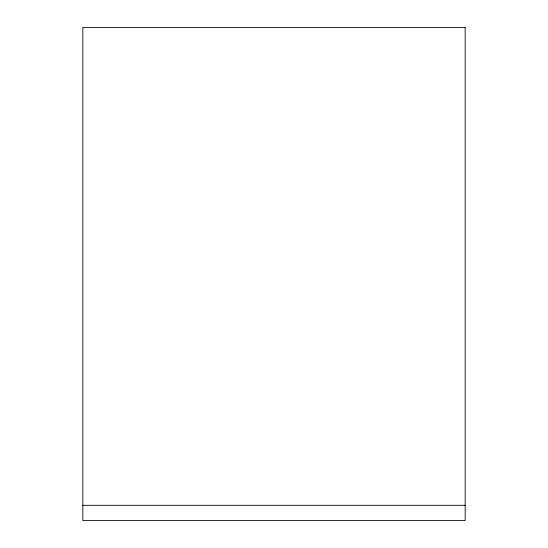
<?xml version="1.0" encoding="UTF-8"?>
<svg xmlns="http://www.w3.org/2000/svg" width="548" height="548" viewBox="0 0 548 548"><rect width="100%" height="100%" fill="white"/><g stroke="black" fill="none" stroke-linecap="round" stroke-linejoin="round"><path stroke-width="0.82" d="M82.837 505.304L465.163 505.304M465.163 27.4L82.837 27.4L82.837 520.6L465.163 520.6L465.163 27.4"/></g></svg>
